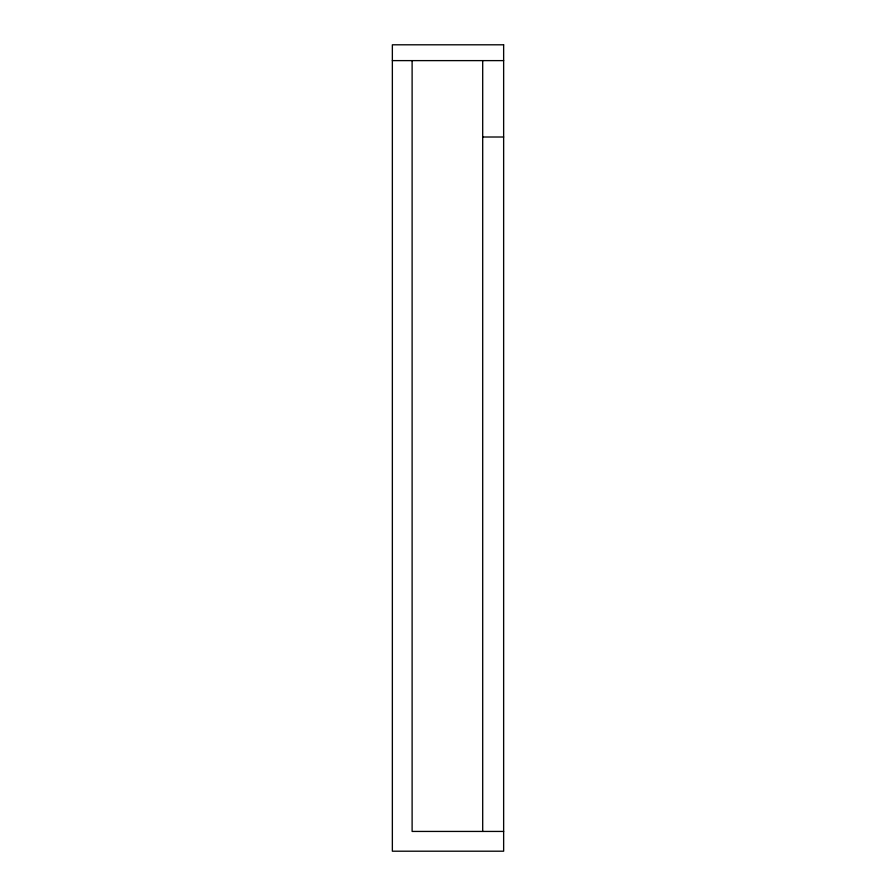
<?xml version="1.0" encoding="UTF-8"?>
<svg xmlns="http://www.w3.org/2000/svg" width="896" height="896" viewBox="0 0 896 896"><rect width="100%" height="100%" fill="white"/><g stroke="black" fill="none" stroke-linecap="round" stroke-linejoin="round"><path stroke-width="1.34" d="M392.358 60.614L503.642 60.614M482.698 137.01L503.642 137.01M503.642 831.432L412.115 831.432L412.115 60.614M482.698 60.614L482.698 831.432M503.642 44.8L392.358 44.8L392.358 851.2L503.642 851.2L503.642 44.8"/></g></svg>
